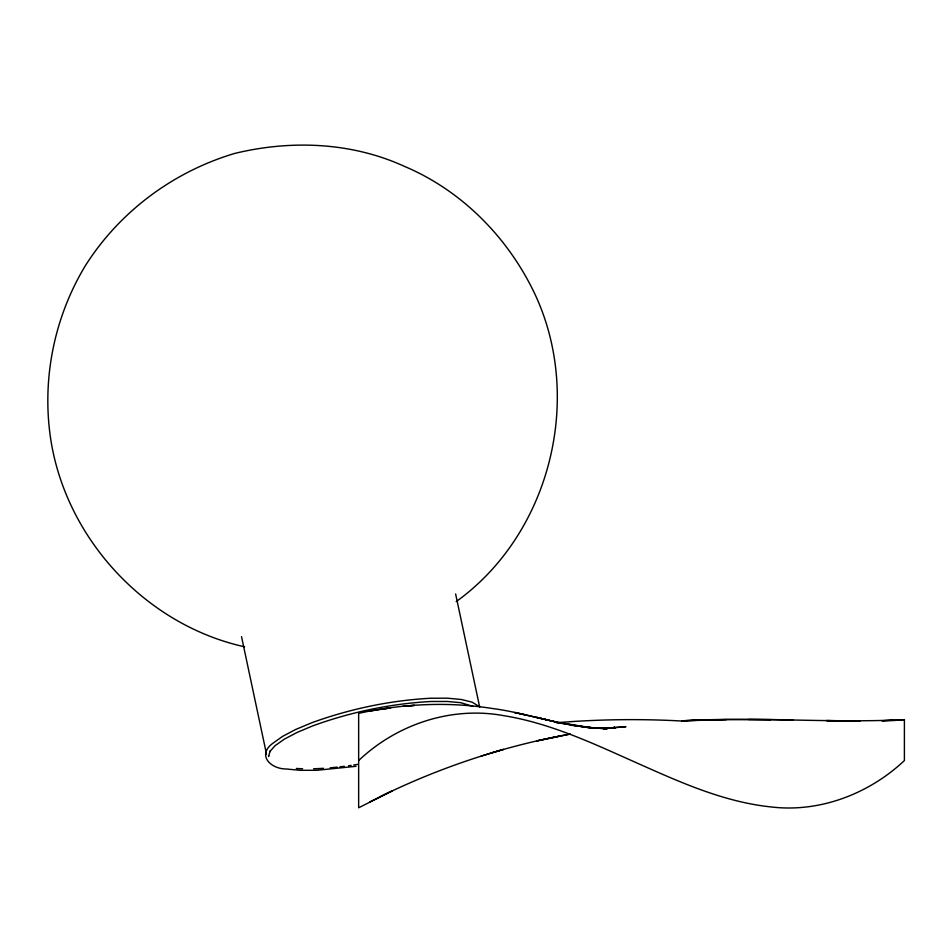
<?xml version="1.0" encoding="UTF-8"?>
<svg xmlns="http://www.w3.org/2000/svg" width="952" height="952" viewBox="0 0 952 952"><rect width="100%" height="100%" fill="white"/><g stroke="black" fill="none" stroke-linecap="round" stroke-linejoin="round"><path stroke-width="1.43" d="M358.654 760.565C396.77 724.282 451.343 706.075 503.441 715.618C550.506 723.127 593.941 743.833 637.102 763.064C679.907 782.139 723.627 801.929 770.751 806.903C819.565 812.877 868.914 793.908 904.4 760.565L904.4 719.652C830.203 723.294 755.864 716.618 681.644 720.831L726.197 719.593L715.059 719.76M456.187 601.616C549.494 534.465 583.445 400.744 535.964 296.37C509.606 239.202 462.827 190.983 404.517 166.41C351.55 142.098 290.86 139.789 234.68 153.439C173.526 171.669 120 211.296 85.692 265.168C55.037 315.528 42.304 375.969 50.039 434.409C63.534 536.309 144.287 624.667 244.593 646.801M369.792 801.941L392.069 790.957L358.654 807.784L358.654 713.346C402.434 703.742 447.964 701.517 492.303 708.478C533.298 713.845 572.949 730.946 614.825 727.78L592.549 727.863L570.272 725.138M380.931 796.324C440.788 767.003 504.655 745.856 570.272 734.063L536.857 740.906L559.133 736.193M481.165 756.09L503.441 749.402L492.303 752.663M369.792 711.049L390.677 707.931L380.931 709.192M356.012 766.312L316.778 770.287L300.142 770.311L286.362 769.002C270.178 768.99 256.588 754.781 273.212 743.024L282.661 736.336L295.608 729.518L311.709 722.77C349.931 708.895 390.177 700.422 430.804 698.232L447.607 698.197L461.399 699.506L472.097 702.159L479.63 706.753M605.079 728.685L614.825 727.53L603.687 728.792L614.825 727.483L603.687 728.637L584.195 727.161L603.687 728.506L625.964 726.685L603.687 728.542L614.825 727.637L603.687 728.351L592.549 727.863L603.687 728.232C587.658 728.78 572.045 724.234 556.349 722.746M603.687 728.637L614.825 727.614M893.262 720.545L904.4 719.652M681.644 720.807L703.921 720.045L692.782 720.402M726.197 719.569L770.751 719.617L748.474 719.474M592.549 728.161L614.825 728.161M770.751 719.545L793.028 719.95L781.889 719.7M684.428 721.176C642.707 718.736 600.807 719.212 559.133 722.508L592.549 727.971M525.718 714.952L514.58 712.524L547.995 720.021M472.93 706.36L460.744 702.695L447.38 701.469L431.113 701.481C390.725 703.659 350.717 712.072 312.72 725.876L297.107 732.433L284.315 739.168L274.961 745.773L269.678 751.806L270.106 751.021L268.619 756.566L268.512 755.65M455.627 593.977L479.689 707.098M241.534 636.686L266.524 754.163M357.595 764.408A109.147 26.656 -12 0 1 353.716 765.003M351.145 765.384A109.147 26.656 -12 0 1 348.587 765.741M344.243 766.312A109.147 26.656 -12 0 1 339.947 766.836M337.115 767.145A109.147 26.656 -12 0 1 330.177 767.812M323.442 768.312A109.147 26.656 -12 0 1 313.625 768.752M302.605 768.764A109.147 26.656 -12 0 1 296.334 768.454M614.825 727.483L603.687 728.839L614.825 727.53M414.346 705.42L403.208 706.277L414.346 705.42M893.262 720.378L882.123 720.747L893.262 720.378M614.825 727.994L603.687 728.209L614.825 727.994M837.57 720.712L826.431 720.581L848.708 720.95L837.57 720.688M859.846 720.985L848.708 720.854L859.846 720.985M559.133 722.758L536.857 717.451L559.133 722.758"/></g></svg>
